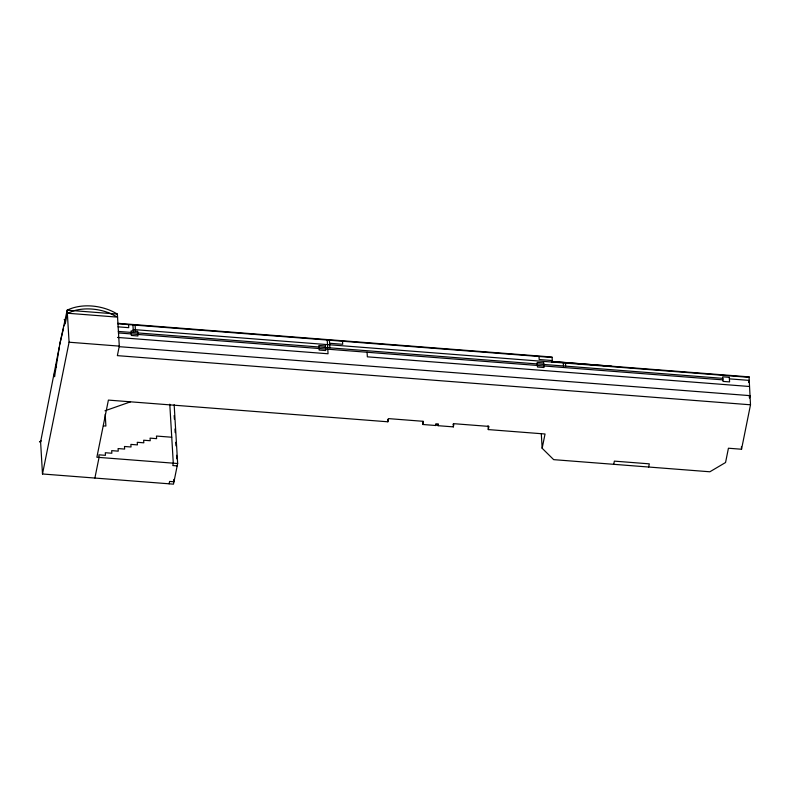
<?xml version="1.0" encoding="UTF-8"?>
<svg xmlns="http://www.w3.org/2000/svg" width="790" height="790" viewBox="0 0 790 790"><rect width="100%" height="100%" fill="white"/><g stroke="black" fill="none" stroke-linecap="round" stroke-linejoin="round"><path stroke-width="1.19" d="M59.25 347.225L40.596 441.936L42.492 473.98L173.484 484.151L177.651 463.513L174.156 404.678M59.704 344.578L67.17 310.174A40.922 27.828 11.4 0 1 113.592 311.971L117.384 314.074L119.29 346.119L117.364 355.638L750.5 404.796L741.534 449.243L728.429 448.226L725.556 462.515L709.874 471.778L553.681 459.652L542.157 448.276L541.288 433.552M63.99 325.964L65.432 322.755L67.348 313.225L74.793 310.49A40.922 27.828 11.4 0 1 109.721 313.196L117.562 317.126L67.348 313.225M42.492 473.98L69.076 342.218L67.17 310.174L117.384 314.074M94.889 478.049L99.056 457.41L98.898 454.823L105.455 455.326L105.297 452.729L111.844 453.243L111.696 450.646L118.243 451.159L118.085 448.562L124.642 449.076L124.484 446.478L131.031 446.982L130.883 444.395L137.43 444.898L137.272 442.301L143.82 442.815L143.671 440.218L150.219 440.731L150.07 438.134L156.618 438.648L156.459 436.05L171.746 437.235M169.119 483.816L169.603 481.436L173.968 481.772L173.83 479.412M177.651 463.513L96.874 457.242L108.398 400.096L387.851 421.791L388.492 418.611L423.42 421.327L422.788 424.497L435.882 425.514L436.199 423.934L438.391 424.102L438.065 425.692L453.351 426.876L453.993 423.697L488.931 426.412L488.289 429.582L545.041 433.996L542.157 448.276M422.65 422.216L422.808 421.416L422.788 424.497M453.213 424.586L453.371 423.796L453.351 426.876M613.721 464.313L614.363 461.133L649.291 463.849L648.649 467.018M748.624 382.498L749.048 380.385L729.397 378.854M63.556 328.107L59.852 343.709L54.54 376.731L54.362 373.68M750.5 404.796L749.029 376.534M104.981 410.79L130.528 401.834M117.759 323.308L552.082 357.031L552.378 362.077M64.158 319.614L65.254 319.703L65.432 322.755M117.759 323.781L552.111 357.495M118.026 326.833L128.74 327.672L128.563 324.621M329.598 343.265L342.702 344.282L342.514 341.231M552.289 360.546L539.185 359.529L539.007 356.478M748.841 376.86L552.348 361.603L551.874 362.432L552.338 361.445L611.815 366.224M133.204 329.529L748.871 377.334M118.273 331.415L722.85 378.351M118.362 332.936L722.939 379.872M117.503 337.429L328.048 353.772L327.781 349.2M749.414 386.488L367.35 356.823L367.074 352.251M69.076 342.218L119.29 346.119M119.28 346.682L749.957 395.642L749.473 398.022L749.345 395.731M103.431 425.859L105.89 426.047L105.189 414.306M40.596 441.936L39.5 441.857A40.3 27.403 11.4 0 1 41.277 440.938M177.167 465.893L172.803 465.557L173.286 463.177L169.781 404.174M741.395 446.863L741.534 449.243M565.482 363.094L565.66 366.145M563.3 362.926L563.477 365.977M488.052 425.8L488.289 429.582M437.976 424.161L438.065 425.692M435.794 423.993L435.882 425.514M387.712 419.352L387.851 421.791M329.42 340.214L329.874 347.837M327.238 340.036L327.692 347.669M174.175 415.54L174.393 419.204M174.975 428.97L175.192 432.634M175.765 442.311L175.982 445.856M176.545 455.287L176.753 458.822M135.11 325.125L135.475 331.227M132.927 324.957L133.293 331.059M56.288 364.151L56.465 367.202M137.657 331.395L131.11 330.892L131.377 335.464L137.934 335.977L137.657 331.395M325.411 345.971L318.864 345.467L319.14 350.039L325.687 350.553L325.411 345.971M543.737 362.926L537.19 362.413L537.457 366.995L544.004 367.498L543.737 362.926M729.308 377.334L722.761 376.82L723.028 381.402L729.585 381.906L729.308 377.334"/></g></svg>
